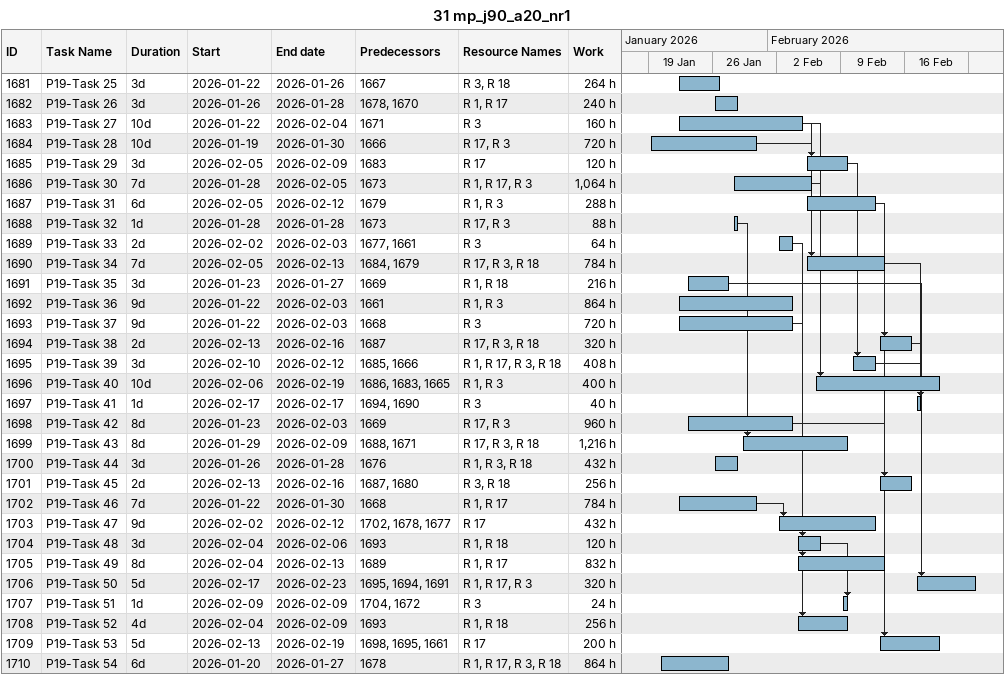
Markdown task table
31 mp_j90_a20_nr1

| ID | Task | Duration | Start | Finish | Predecessors | Resources | Work (h) |
|---|---|---|---|---|---|---|---|
| 1681 | P19-Task 25 | 3d | 2026-01-22 | 2026-01-26 | 1667 | R 3, R 18 | 264 |
| 1682 | P19-Task 26 | 3d | 2026-01-26 | 2026-01-28 | 1678, 1670 | R 1, R 17 | 240 |
| 1683 | P19-Task 27 | 10d | 2026-01-22 | 2026-02-04 | 1671 | R 3 | 160 |
| 1684 | P19-Task 28 | 10d | 2026-01-19 | 2026-01-30 | 1666 | R 17, R 3 | 720 |
| 1685 | P19-Task 29 | 3d | 2026-02-05 | 2026-02-09 | 1683 | R 17 | 120 |
| 1686 | P19-Task 30 | 7d | 2026-01-28 | 2026-02-05 | 1673 | R 1, R 17, R 3 | 1064 |
| 1687 | P19-Task 31 | 6d | 2026-02-05 | 2026-02-12 | 1679 | R 1, R 3 | 288 |
| 1688 | P19-Task 32 | 1d | 2026-01-28 | 2026-01-28 | 1673 | R 17, R 3 | 88 |
| 1689 | P19-Task 33 | 2d | 2026-02-02 | 2026-02-03 | 1677, 1661 | R 3 | 64 |
| 1690 | P19-Task 34 | 7d | 2026-02-05 | 2026-02-13 | 1684, 1679 | R 17, R 3, R 18 | 784 |
| 1691 | P19-Task 35 | 3d | 2026-01-23 | 2026-01-27 | 1669 | R 1, R 18 | 216 |
| 1692 | P19-Task 36 | 9d | 2026-01-22 | 2026-02-03 | 1661 | R 1, R 3 | 864 |
| 1693 | P19-Task 37 | 9d | 2026-01-22 | 2026-02-03 | 1668 | R 3 | 720 |
| 1694 | P19-Task 38 | 2d | 2026-02-13 | 2026-02-16 | 1687 | R 17, R 3, R 18 | 320 |
| 1695 | P19-Task 39 | 3d | 2026-02-10 | 2026-02-12 | 1685, 1666 | R 1, R 17, R 3, R 18 | 408 |
| 1696 | P19-Task 40 | 10d | 2026-02-06 | 2026-02-19 | 1686, 1683, 1665 | R 1, R 3 | 400 |
| 1697 | P19-Task 41 | 1d | 2026-02-17 | 2026-02-17 | 1694, 1690 | R 3 | 40 |
| 1698 | P19-Task 42 | 8d | 2026-01-23 | 2026-02-03 | 1669 | R 17, R 3 | 960 |
| 1699 | P19-Task 43 | 8d | 2026-01-29 | 2026-02-09 | 1688, 1671 | R 17, R 3, R 18 | 1216 |
| 1700 | P19-Task 44 | 3d | 2026-01-26 | 2026-01-28 | 1676 | R 1, R 3, R 18 | 432 |
| 1701 | P19-Task 45 | 2d | 2026-02-13 | 2026-02-16 | 1687, 1680 | R 3, R 18 | 256 |
| 1702 | P19-Task 46 | 7d | 2026-01-22 | 2026-01-30 | 1668 | R 1, R 17 | 784 |
| 1703 | P19-Task 47 | 9d | 2026-02-02 | 2026-02-12 | 1702, 1678, 1677 | R 17 | 432 |
| 1704 | P19-Task 48 | 3d | 2026-02-04 | 2026-02-06 | 1693 | R 1, R 18 | 120 |
| 1705 | P19-Task 49 | 8d | 2026-02-04 | 2026-02-13 | 1689 | R 1, R 17 | 832 |
| 1706 | P19-Task 50 | 5d | 2026-02-17 | 2026-02-23 | 1695, 1694, 1691 | R 1, R 17, R 3 | 320 |
| 1707 | P19-Task 51 | 1d | 2026-02-09 | 2026-02-09 | 1704, 1672 | R 3 | 24 |
| 1708 | P19-Task 52 | 4d | 2026-02-04 | 2026-02-09 | 1693 | R 1, R 18 | 256 |
| 1709 | P19-Task 53 | 5d | 2026-02-13 | 2026-02-19 | 1698, 1695, 1661 | R 17 | 200 |
| 1710 | P19-Task 54 | 6d | 2026-01-20 | 2026-01-27 | 1678 | R 1, R 17, R 3, R 18 | 864 |
